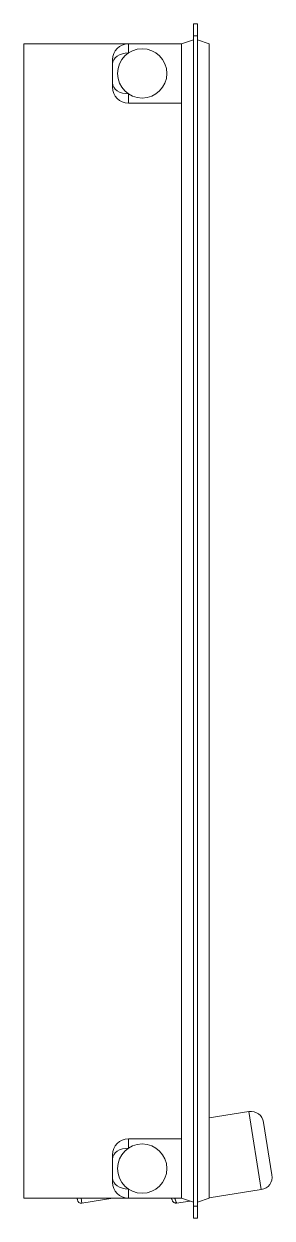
# Paper-space layout '_Gauche' of a CAD drawing. Header units: millimetres. Extents: x -87 to 39, y -303 to 302.
import ezdxf

# ---------------------------------------------------------------- set-up
doc = ezdxf.new("R2010")
doc.units = ezdxf.units.MM

psp = doc.layouts.new('_Gauche')

# ---------------------------------------------------------------- linework, layer by layer
at = {"color": 7, "linetype": 'Continuous', "lineweight": 15}
for p, q in [((-1, -302.5), (-1, 302.5)), ((1, 302.5), (-1, 302.5)), ((1, 296.5), (-1, 296.5)), ((1, -302.5), (1, 302.5)), ((-87, 292.4), (-7, 292.4)), ((-87, -292.4), (-87, 292.4)), ((-7, 292.4), (-1, 294.5)), ((-7, -292.4), (-7, 292.4)), ((1, 294.5), (7, 292.4)), ((7, -292.4), (7, 292.4)), ((-42, 282.23), (-42, 284.4)), ((-42, 270.4), (-42, 272.57)), ((-34, 262.4), (-7, 262.4)), ((27.16, -248.57), (7, -251.77)), ((34.59, -253.98), (38.82, -280.64)), ((-7, -262.4), (-34, -262.4)), ((-42, -272.57), (-42, -270.4)), ((-42, -284.4), (-42, -282.23)), ((7, -292.26), (33.41, -288.08)), ((-87, -292.4), (-7, -292.4)), ((-59.88, -293.24), (-60.02, -292.4)), ((-57.59, -294.9), (-41.8, -292.4)), ((-9.55, -294.89), (-2.91, -293.83)), ((-1, -294.5), (-7, -292.4)), ((7, -292.4), (1, -294.5)), ((1, -296.5), (-1, -296.5)), ((1, -302.5), (-1, -302.5))]:
    psp.add_line(p, q, dxfattribs=at)
at = {"color": 8, "linetype": 'Continuous', "lineweight": 15}
for p, q in [((-34, 292.4), (-34, 287.76)), ((-34, 267.04), (-34, 262.4)), ((33.41, -288.08), (27.16, -248.57)), ((-34, -262.4), (-34, -267.04)), ((-34, -287.76), (-34, -292.4)), ((-57.99, -292.4), (-57.59, -294.9)), ((-9.56, -294.84), (-9.55, -294.89))]:
    psp.add_line(p, q, dxfattribs=at)
at = {"color": 7, "linetype": 'Continuous', "lineweight": 15, "flags": 128}
for points in [[(-34, 287.76), (-35.56, 287.65), (-37.06, 287.34), (-38.44, 286.83), (-39.66, 286.14), (-40.65, 285.3), (-41.39, 284.35), (-41.85, 283.31), (-42, 282.23)], [(-42, 272.57), (-41.85, 271.49), (-41.39, 270.45), (-40.65, 269.5), (-39.66, 268.66), (-38.44, 267.97), (-37.06, 267.46), (-35.56, 267.15), (-34, 267.04)], [(-34, -267.04), (-35.56, -267.15), (-37.06, -267.46), (-38.44, -267.97), (-39.66, -268.66), (-40.65, -269.5), (-41.39, -270.45), (-41.85, -271.49), (-42, -272.57)], [(-42, -282.23), (-41.85, -283.31), (-41.39, -284.35), (-40.65, -285.3), (-39.66, -286.14), (-38.44, -286.83), (-37.06, -287.34), (-35.56, -287.65), (-34, -287.76)]]:
    psp.add_lwpolyline(points, dxfattribs=at)
at = {"color": 7, "linetype": 'Continuous', "lineweight": 15}
for centre in [(-27, 277.4), (-27, -277.4)]:
    psp.add_circle(centre, 12.5, dxfattribs=at)
for centre, radius, start, end in [((-34, 284.4), 8, 90, 180), ((-34, 270.4), 8, 180, 270), ((28.17, -254.99), 6.5, 9, 99), ((-34, -270.4), 8, 90, 180), ((32.4, -281.66), 6.5, 279, 9), ((-34, -284.4), 8, 180, 270), ((-57.91, -292.93), 2, 189, 279), ((-9.87, -292.86), 2, 189.07309, 279.0729), ((-9.86, -292.91), 2, 189, 279)]:
    psp.add_arc(centre, radius, start, end, dxfattribs=at)
for points, knots in [([(-42, 272.57), (-42, 272.96), (-42, 273.33), (-42, 274.07), (-42, 274.43), (-42, 274.99), (-42, 275.17), (-42, 275.56), (-42, 275.76), (-42, 276.17), (-42, 276.39), (-42, 276.74), (-42, 276.87), (-42, 277.12), (-42, 277.26), (-42, 277.53), (-42, 277.66), (-42, 277.92), (-42, 278.04), (-42, 278.4), (-42, 278.62), (-42, 279.04), (-42, 279.23), (-42, 279.62), (-42, 279.81), (-42, 280.37), (-42, 280.73), (-42, 281.47), (-42, 281.84), (-42, 282.23)], [0, 0, 0, 0, 0.125, 0.125, 0.25, 0.25, 0.3125, 0.3125, 0.375, 0.375, 0.4375, 0.4375, 0.46875, 0.46875, 0.5, 0.5, 0.53125, 0.53125, 0.5625, 0.5625, 0.625, 0.625, 0.6875, 0.6875, 0.75, 0.75, 0.875, 0.875, 1, 1, 1, 1]), ([(-42, -282.23), (-42, -281.84), (-42, -281.47), (-42, -280.73), (-42, -280.36), (-42, -279.81), (-42, -279.62), (-42, -279.23), (-42, -279.03), (-42, -278.61), (-42, -278.39), (-42, -278.03), (-42, -277.91), (-42, -277.65), (-42, -277.52), (-42, -277.25), (-42, -277.11), (-42, -276.85), (-42, -276.73), (-42, -276.38), (-42, -276.16), (-42, -275.74), (-42, -275.55), (-42, -275.16), (-42, -274.98), (-42, -274.42), (-42, -274.06), (-42, -273.33), (-42, -272.95), (-42, -272.57)], [0, 0, 0, 0, 0.125, 0.125, 0.25, 0.25, 0.3125, 0.3125, 0.375, 0.375, 0.4375, 0.4375, 0.46875, 0.46875, 0.5, 0.5, 0.53125, 0.53125, 0.5625, 0.5625, 0.625, 0.625, 0.6875, 0.6875, 0.75, 0.75, 0.875, 0.875, 1, 1, 1, 1]), ([(-12.25, -292.4), (-12.19, -292.53), (-12, -292.9), (-11.87, -293.19), (-11.8, -293.38), (-11.8, -293.36), (-11.81, -293.36)], [0, 0, 0, 0, 0.231385, 0.643202, 0.938247, 1, 1, 1, 1])]:
    psp.add_open_spline(points, degree=3, knots=knots, dxfattribs=at)
at = {"color": 8, "linetype": 'Continuous', "lineweight": 15}
psp.add_open_spline([(-10.62, -292.4), (-10.44, -292.77), (-10.02, -293.62), (-9.66, -294.46), (-9.59, -294.71), (-9.56, -294.84)], degree=3, knots=[0, 0, 0, 0, 0.285246, 0.642613, 1, 1, 1, 1], dxfattribs=at)

doc.saveas('drawing.dxf')
